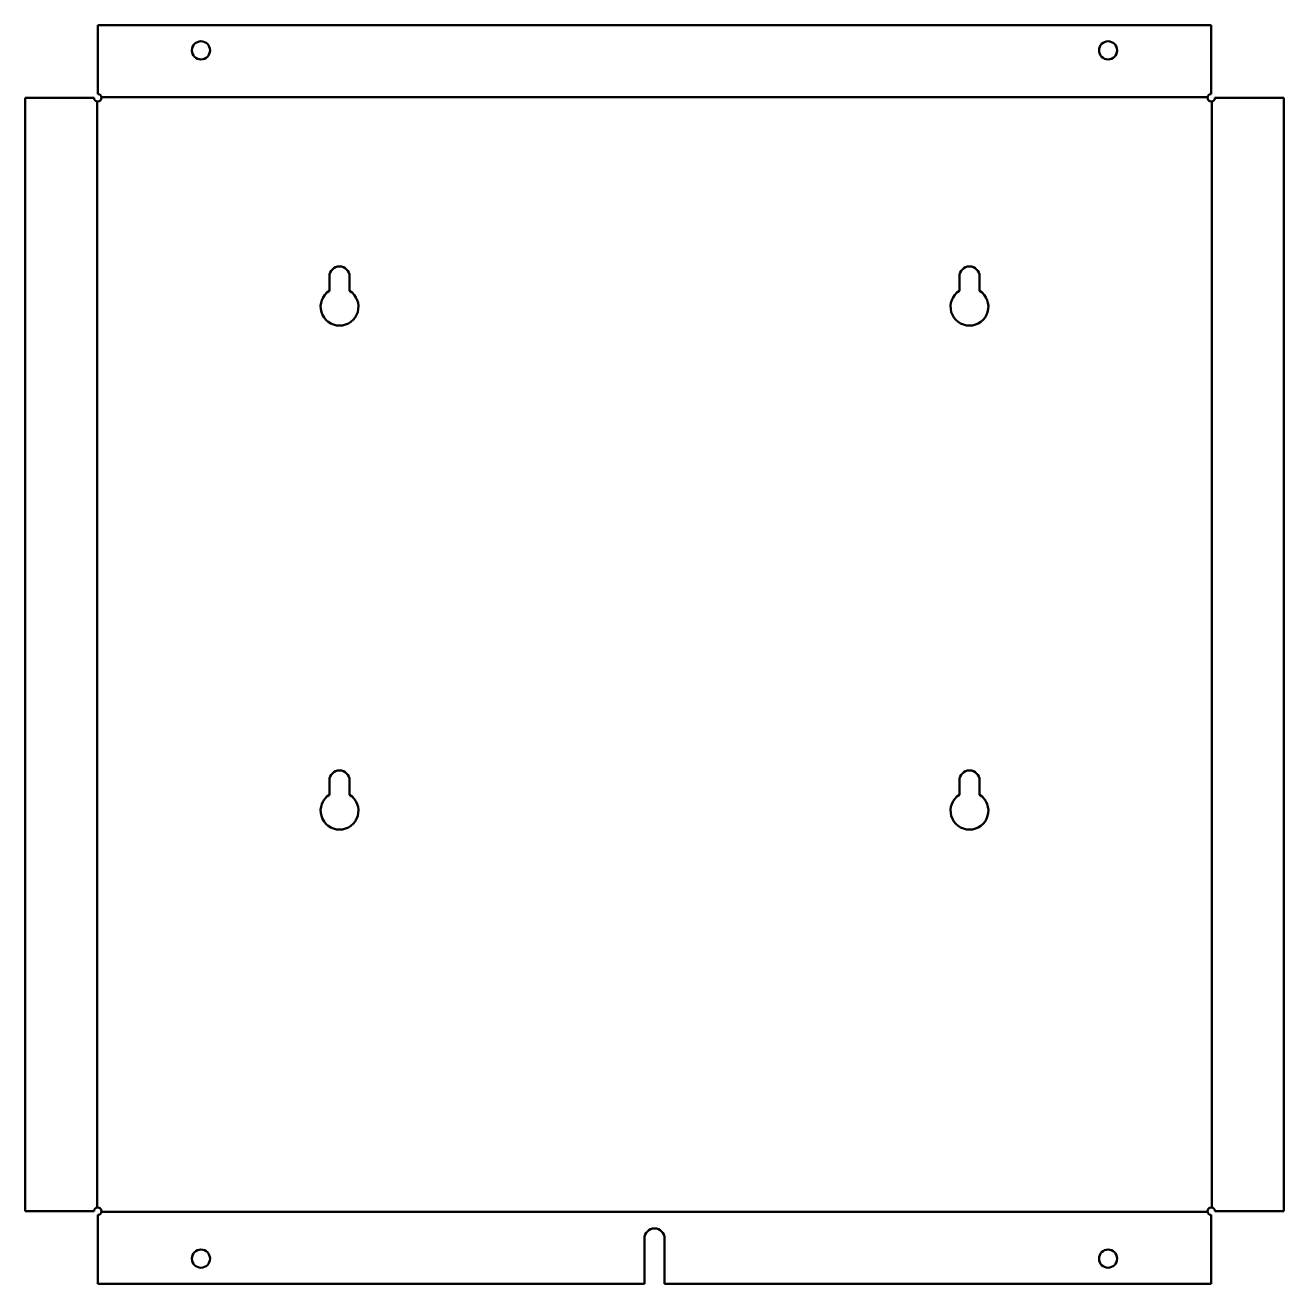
# Model space of a CAD drawing. Header units: millimetres. Extents: x -255 to 245, y 470 to 969.
import ezdxf

# ---------------------------------------------------------------- set-up
doc = ezdxf.new("R2010")
doc.units = ezdxf.units.MM
doc.linetypes.add('Durchgehend', pattern=[0])
doc.layers.add('IV_BEND', color=190, linetype='Durchgehend', lineweight=50, true_color=0x8000ff)
doc.layers.add('IV_INTERIOR_PROFILES', color=7, linetype='Durchgehend', lineweight=50)
doc.layers.add('IV_OUTER_PROFILE', color=7, linetype='Durchgehend', lineweight=50)

msp = doc.modelspace()

# ---------------------------------------------------------------- linework, layer by layer
at = {"layer": 'IV_BEND'}
for p, q in [((-224.62, 940.62), (214.27, 940.62)), ((-226.3, 500.06), (-226.3, 938.94)), ((215.95, 938.94), (215.95, 500.06)), ((214.27, 498.37), (-224.62, 498.37))]:
    msp.add_line(p, q, dxfattribs=at)
at = {"layer": 'IV_INTERIOR_PROFILES'}
for p, q in [((-134.17, 863.84), (-134.17, 869.5)), ((-126.17, 869.5), (-126.17, 863.84)), ((115.83, 863.84), (115.83, 869.5)), ((123.83, 869.5), (123.83, 863.84)), ((-134.17, 663.84), (-134.17, 669.5)), ((-126.17, 669.5), (-126.17, 663.84)), ((115.83, 663.84), (115.83, 669.5)), ((123.83, 669.5), (123.83, 663.84))]:
    msp.add_line(p, q, dxfattribs=at)
for centre in [(-185.17, 959.25), (174.83, 959.25), (-185.17, 479.75), (174.83, 479.75)]:
    msp.add_circle(centre, 3.6, dxfattribs=at)
for centre, radius, start, end in [((-130.17, 869.5), 4, 0, 180), ((119.83, 869.5), 4, 0, 180), ((-130.17, 857.5), 7.5, 122.231, 57.769), ((119.83, 857.5), 7.5, 122.231, 57.769), ((-130.17, 669.5), 4, 0, 180), ((119.83, 669.5), 4, 0, 180), ((-130.17, 657.5), 7.5, 122.231, 57.769), ((119.83, 657.5), 7.5, 122.231, 57.769)]:
    msp.add_arc(centre, radius, start, end, dxfattribs=at)
at = {"layer": 'IV_OUTER_PROFILE'}
for p, q in [((-226.1, 941.93), (-226.1, 969.25)), ((215.76, 969.25), (-226.1, 969.25)), ((215.76, 941.93), (215.76, 969.25)), ((-227.6, 940.43), (-254.92, 940.43)), ((-254.92, 940.43), (-254.92, 498.57)), ((217.26, 940.43), (244.58, 940.43)), ((244.58, 498.57), (244.58, 940.43)), ((-227.6, 498.57), (-254.92, 498.57)), ((-226.1, 497.07), (-226.1, 469.75)), ((215.76, 497.07), (215.76, 469.75)), ((217.26, 498.57), (244.58, 498.57)), ((-9.17, 469.75), (-9.17, 487.75)), ((-1.17, 487.75), (-1.17, 469.75)), ((-226.1, 469.75), (-9.17, 469.75)), ((-1.17, 469.75), (215.76, 469.75))]:
    msp.add_line(p, q, dxfattribs=at)
for centre, radius, start, end in [((-226.1, 940.43), 1.5, 180.1028, 89.8972), ((215.76, 940.43), 1.5, 90.1028, 359.8972), ((-226.1, 498.57), 1.5, 270.1028, 179.8972), ((215.76, 498.57), 1.5, 0.1028, 269.8972), ((-5.17, 487.75), 4, 0, 180)]:
    msp.add_arc(centre, radius, start, end, dxfattribs=at)

doc.saveas('drawing.dxf')
